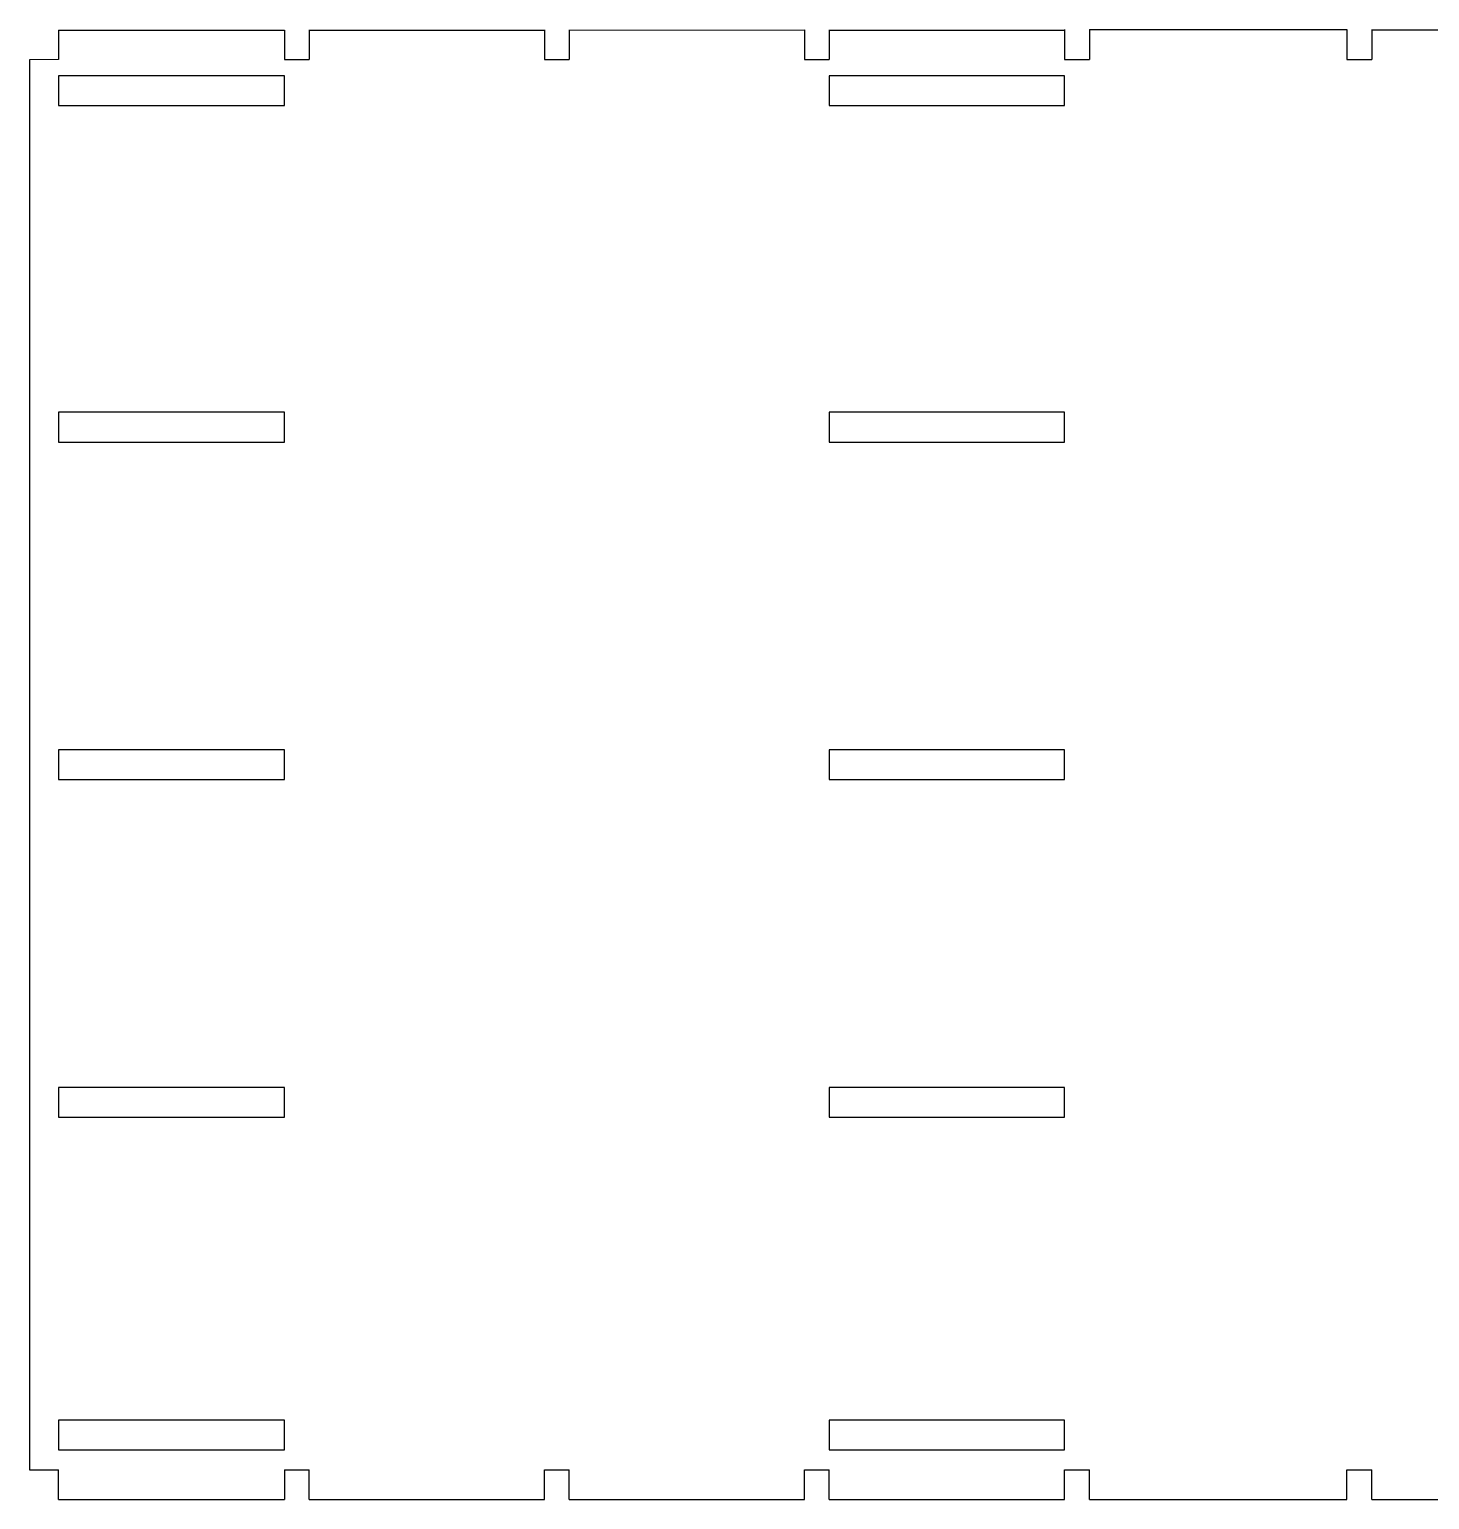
# Model space of a CAD drawing. Extents: x -294 to 276, y -108 to 146.
# Drawn here: x -292.2 to -151.1, y -107.3 to 40.8 of the extents above; entities that cross this region are included whole.
import ezdxf

# ---------------------------------------------------------------- set-up
doc = ezdxf.new("R2010")
doc.units = 0
doc.header["$MEASUREMENT"] = 0
doc.layers.add('OUTLINE', color=7, linetype='CONTINUOUS')

msp = doc.modelspace()

# ---------------------------------------------------------------- linework, layer by layer
at = {"layer": 'OUTLINE', "color": 1}
for points in [[(-289.261, 33.1049), (-266.4922, 33.1049), (-266.4922, 36.1049), (-289.261, 36.1049), (-289.261, 33.1049)], [(-211.6041, 33.1049), (-187.9147, 33.1049), (-187.9147, 36.1049), (-211.6041, 36.1049), (-211.6041, 33.1049)], [(-289.261, -0.7886), (-266.4922, -0.7886), (-266.4922, 2.2114), (-289.261, 2.2114), (-289.261, -0.7886)], [(-211.6041, -0.7886), (-187.9147, -0.7886), (-187.9147, 2.2114), (-211.6041, 2.2114), (-211.6041, -0.7886)], [(-289.261, -34.7886), (-266.4922, -34.7886), (-266.4922, -31.7886), (-289.261, -31.7886), (-289.261, -34.7886)], [(-211.6041, -34.7886), (-187.9147, -34.7886), (-187.9147, -31.7886), (-211.6041, -31.7886), (-211.6041, -34.7886)], [(-289.261, -68.7886), (-266.4922, -68.7886), (-266.4922, -65.7886), (-289.261, -65.7886), (-289.261, -68.7886)], [(-211.6041, -68.7886), (-187.9147, -68.7886), (-187.9147, -65.7886), (-211.6041, -65.7886), (-211.6041, -68.7886)], [(-289.261, -102.3033), (-266.4922, -102.3033), (-266.4922, -99.3033), (-289.261, -99.3033), (-289.261, -102.3033)], [(-211.6041, -102.3033), (-187.9147, -102.3033), (-187.9147, -99.3033), (-211.6041, -99.3033), (-211.6041, -102.3033)]]:
    msp.add_lwpolyline(points, close=True, dxfattribs=at)
for points in [[(-289.261, 40.6984), (-289.261, 40.6984), (-289.261, 37.726), (-289.261, 37.726)], [(-289.2609, 40.6969), (-289.2609, 40.6969), (-266.4922, 40.6969), (-266.4922, 40.6969)], [(-266.4922, 40.711), (-266.4922, 40.711), (-266.4922, 37.726), (-266.4922, 37.726)], [(-263.9921, 40.7124), (-263.9921, 40.7124), (-263.992, 37.726), (-263.992, 37.726)], [(-263.992, 40.6969), (-263.992, 40.6969), (-240.307, 40.6969), (-240.307, 40.6969)], [(-240.3071, 40.7254), (-240.3071, 40.7254), (-240.307, 37.726), (-240.307, 37.726)], [(-237.7967, 40.7267), (-237.7967, 40.7267), (-237.7966, 37.726), (-237.7966, 37.726)], [(-237.7966, 40.6969), (-237.7966, 40.6969), (-214.107, 40.7399), (-214.107, 40.7399)], [(-214.107, 40.7399), (-214.107, 40.7399), (-214.107, 37.726), (-214.107, 37.726)], [(-211.6042, 40.7412), (-211.6042, 40.7412), (-211.6041, 37.726), (-211.6041, 37.726)], [(-211.6041, 40.6969), (-211.6041, 40.6969), (-187.9147, 40.6969), (-187.9147, 40.6969)], [(-187.9147, 40.7544), (-187.9147, 40.7544), (-187.9147, 37.726), (-187.9147, 37.726)], [(-185.408, 40.7556), (-185.408, 40.7556), (-159.4549, 40.77), (-159.4549, 40.77)], [(-185.408, 40.7556), (-185.408, 40.7556), (-185.408, 37.726), (-185.408, 37.726)], [(-159.4549, 40.77), (-159.4549, 40.77), (-159.4549, 37.726), (-159.4549, 37.726)], [(-156.9522, 40.7714), (-156.9522, 40.7714), (-156.9521, 37.726), (-156.9521, 37.726)], [(-130.9955, 40.6969), (-130.9955, 40.6969), (-156.9521, 40.6969), (-156.9521, 40.6969)], [(-289.261, 37.726), (-289.261, 37.726), (-292.1814, 37.6968), (-292.1814, 37.6968)], [(-292.1807, 37.6969), (-292.1807, 37.6969), (-292.1811, -104.303), (-292.1811, -104.303)], [(-266.4922, 37.726), (-266.4922, 37.726), (-263.992, 37.726), (-263.992, 37.726)], [(-240.307, 37.726), (-240.307, 37.726), (-237.7966, 37.726), (-237.7966, 37.726)], [(-214.107, 37.726), (-214.107, 37.726), (-211.6041, 37.726), (-211.6041, 37.726)], [(-187.9147, 37.726), (-187.9147, 37.726), (-185.408, 37.726), (-185.408, 37.726)], [(-159.4549, 37.726), (-159.4549, 37.726), (-156.9521, 37.726), (-156.9521, 37.726)], [(-292.1811, -104.303), (-292.1811, -104.303), (-289.261, -104.3031), (-289.261, -104.3031)], [(-289.261, -107.3031), (-289.261, -107.3031), (-289.261, -104.3031), (-289.261, -104.3031)], [(-266.4922, -104.3031), (-266.4922, -104.3031), (-266.4922, -107.3031), (-266.4922, -107.3031)], [(-266.4922, -104.3031), (-266.4922, -104.3031), (-263.992, -104.3031), (-263.992, -104.3031)], [(-263.992, -107.3031), (-263.992, -107.3031), (-263.992, -104.3031), (-263.992, -104.3031)], [(-240.307, -107.3031), (-240.307, -107.3031), (-240.307, -104.3031), (-240.307, -104.3031)], [(-240.307, -104.3031), (-240.307, -104.3031), (-237.7966, -104.3031), (-237.7966, -104.3031)], [(-237.7966, -107.3031), (-237.7966, -107.3031), (-237.7966, -104.3031), (-237.7966, -104.3031)], [(-214.107, -107.3031), (-214.107, -107.3031), (-214.107, -104.3031), (-214.107, -104.3031)], [(-214.107, -104.3031), (-214.107, -104.3031), (-211.6041, -104.3031), (-211.6041, -104.3031)], [(-211.6041, -107.3031), (-211.6041, -107.3031), (-211.6041, -104.3031), (-211.6041, -104.3031)], [(-187.9147, -107.3031), (-187.9147, -107.3031), (-187.9147, -104.3031), (-187.9147, -104.3031)], [(-187.9147, -104.3031), (-187.9147, -104.3031), (-185.408, -104.3031), (-185.408, -104.3031)], [(-185.408, -107.3031), (-185.408, -107.3031), (-185.408, -104.3031), (-185.408, -104.3031)], [(-159.4549, -107.3031), (-159.4549, -107.3031), (-159.4549, -104.3031), (-159.4549, -104.3031)], [(-159.4549, -104.3031), (-159.4549, -104.3031), (-156.9521, -104.3031), (-156.9521, -104.3031)], [(-156.9521, -107.3031), (-156.9521, -107.3031), (-156.9521, -104.3031), (-156.9521, -104.3031)], [(-289.261, -107.3031), (-289.261, -107.3031), (-266.4922, -107.3031), (-266.4922, -107.3031)], [(-263.992, -107.3031), (-263.992, -107.3031), (-240.307, -107.3031), (-240.307, -107.3031)], [(-237.7965, -107.3031), (-237.7965, -107.3031), (-214.107, -107.3031), (-214.107, -107.3031)], [(-211.6041, -107.3031), (-211.6041, -107.3031), (-187.9147, -107.3031), (-187.9147, -107.3031)], [(-185.4079, -107.3031), (-185.4079, -107.3031), (-159.4549, -107.3031), (-159.4549, -107.3031)], [(-156.952, -107.3031), (-156.952, -107.3031), (-130.9955, -107.3031), (-130.9955, -107.3031)]]:
    msp.add_open_spline(points, degree=3, dxfattribs=at)

doc.saveas('drawing.dxf')
